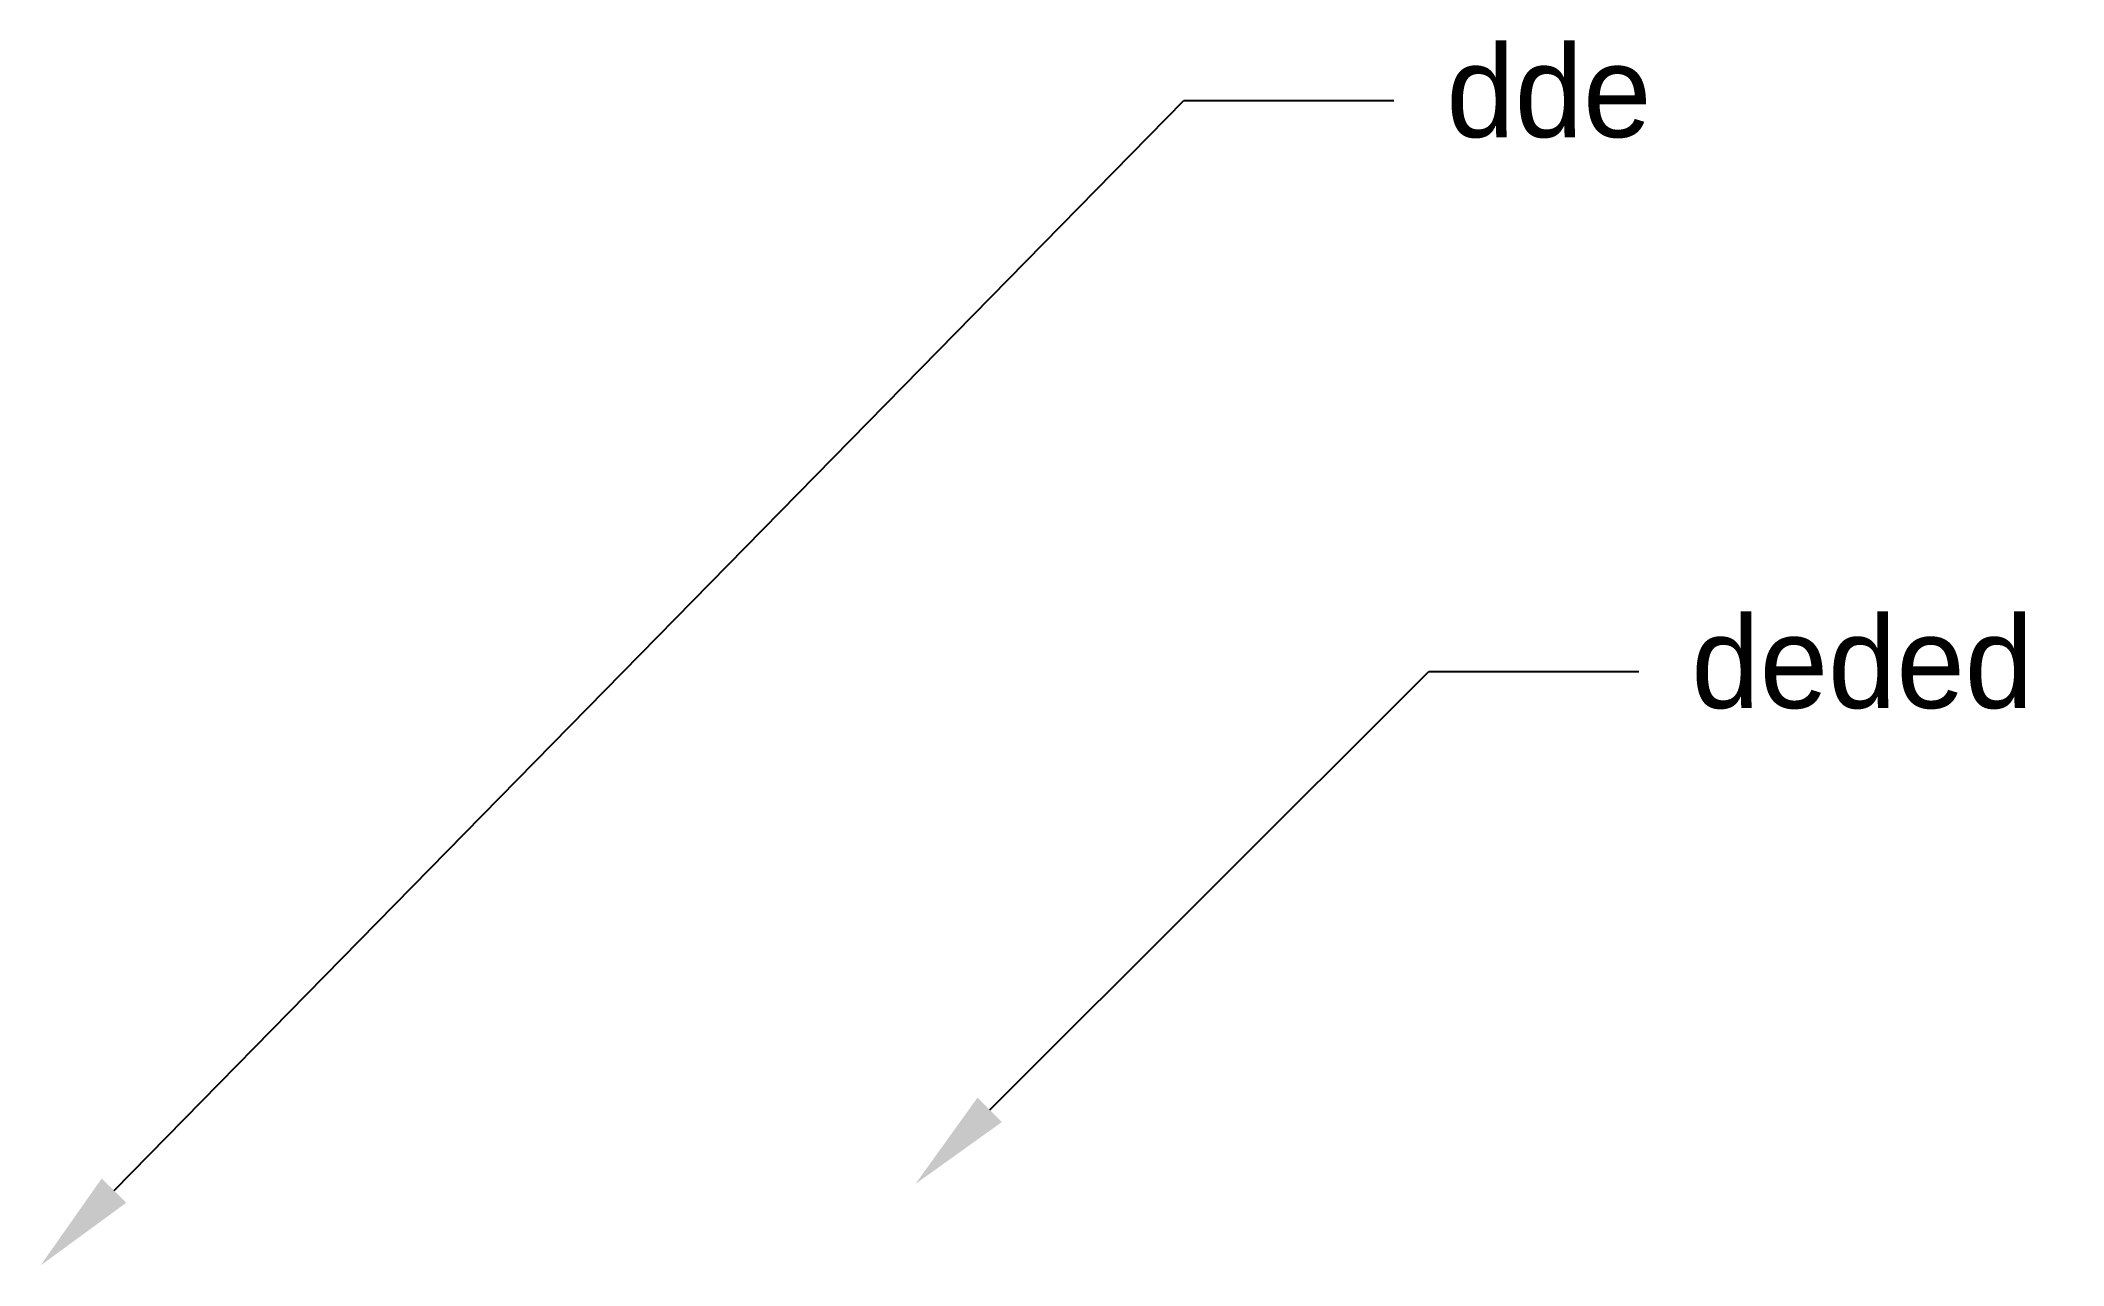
# Model space of a CAD drawing. Header units: millimetres. Extents: x 150.9 to 228, y 98.3 to 145.
import ezdxf
from ezdxf import colors
from ezdxf.entities.mleader import LeaderData, LeaderLine
from ezdxf.math import Vec2, Vec3

# ---------------------------------------------------------------- set-up
doc = ezdxf.new("R2010")
doc.units = ezdxf.units.MM
doc.layers.add('0 @ 1', color=7, linetype='Continuous')

msp = doc.modelspace()

# ---------------------------------------------------------------- leaders
ml = msp.add_multileader_mtext('Standard')
ml.set_content('deded', color=256)
ml.set_leader_properties()
ml.build(insert=Vec2(0, 0))
ctx = ml.context
ctx.base_point, ctx.char_height, ctx.plane_origin = Vec3(211.781, 120.978), 3.5, Vec3(184.236, 101.445)
notes = []
notes.append((ctx, [(0, (1, 1, 0), (203.781, 120.978), (1, 0), 8, [(0, [(184.236, 101.445)], 0, [])])]))
ctx.mtext.insert, ctx.mtext.flow_direction = Vec3(213.781, 123.078), 5
at = {"layer": '0 @ 1'}
ml = msp.add_multileader_mtext('Standard', dxfattribs=at)
ml.set_content('dde', color=256)
ml.set_leader_properties()
ml.build(insert=Vec2(0, 0))
ctx = ml.context
ctx.base_point, ctx.char_height, ctx.plane_origin = Vec3(202.453, 142.729), 3.5, Vec3(150.922, 98.338)
notes.append((ctx, [(0, (1, 1, 0), (194.453, 142.729), (1, 0), 8, [(0, [(150.922, 98.338)], 0, [])])]))
ctx.mtext.insert, ctx.mtext.flow_direction = Vec3(204.453, 144.829), 5
for ctx, leaders in notes:
    for number, flags, end, landing, length, lines in leaders:
        leader = LeaderData()
        leader.index, (leader.has_last_leader_line, leader.has_dogleg_vector, leader.attachment_direction) = number, flags
        leader.last_leader_point, leader.dogleg_vector, leader.dogleg_length = Vec3(end), Vec3(landing), length
        for number, points, colour, breaks in lines:
            line = LeaderLine()
            line.index, line.vertices, line.color, line.breaks = number, Vec3.list(points), colors.encode_raw_color(colour), breaks
            leader.lines.append(line)
        ctx.leaders.append(leader)

doc.saveas('drawing.dxf')
